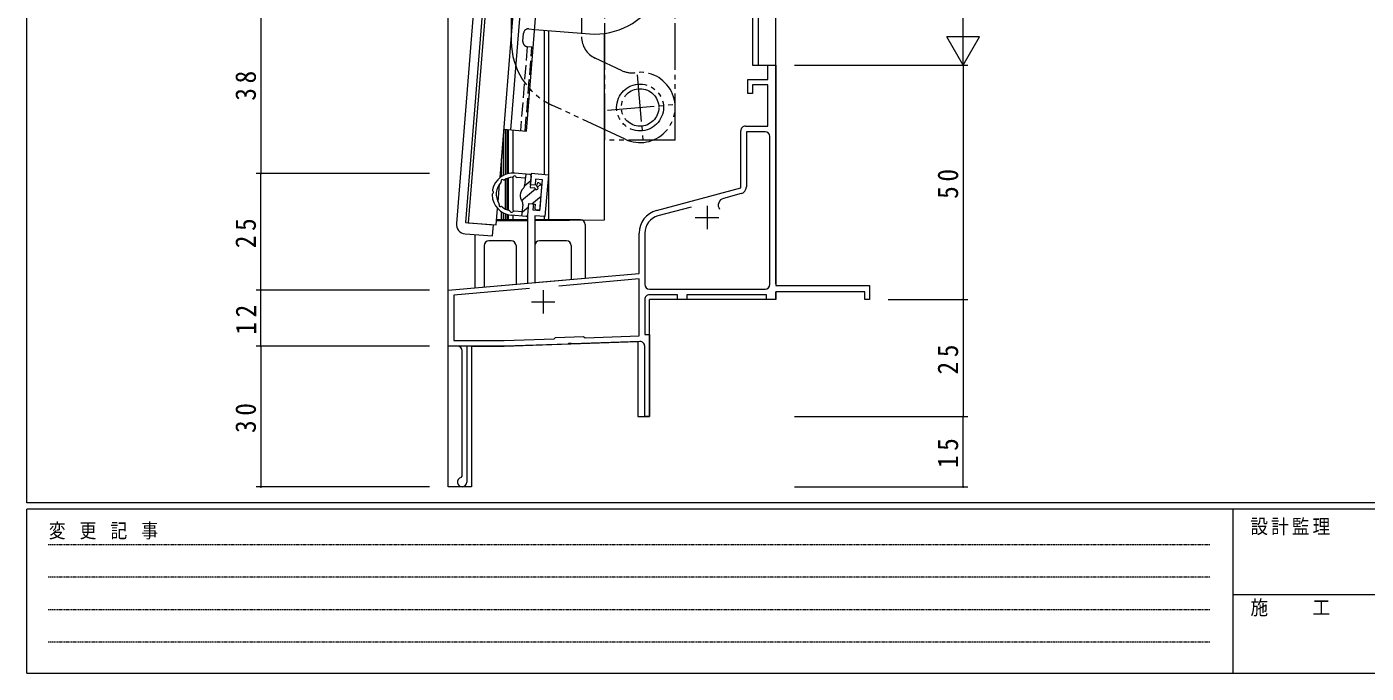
# Model space of a CAD drawing. Units: millimetres on the paper. Extents: x -397 to 397, y -282 to 282.
# Drawn here: x -393.9 to -107.8, y -282.1 to -144.1 of the extents above; entities that cross this region are included whole.
import ezdxf

# ---------------------------------------------------------------- set-up
doc = ezdxf.new("R2010")
doc.units = ezdxf.units.MM
for name, pattern in [('USER1', [0.375, 0.25, -0.125]), ('USER3', [15, 10, -1, 1, -1, 1, -1]), ('USER4', [4, 3, -1])]:
    doc.linetypes.add(name, pattern=pattern)
for name, color, linetype, lineweight in [('0-1_YKK_ZWAK', 7, 'Continuous', 18), ('0-3_YKK_11', 7, 'Continuous', 18), ('0-4_YKK_12', 2, 'Continuous', 18), ('0-6_YKK_13', 4, 'Continuous', 18), ('0-7_YKK_D', 6, 'Continuous', 18)]:
    doc.layers.add(name, color=color, linetype=linetype, lineweight=lineweight)
doc.styles.add('ＭＳ ゴシック', font='')
doc.styles.get('ＭＳ ゴシック').set_extended_font_data('MS Gothic')

msp = doc.modelspace()

# ---------------------------------------------------------------- linework, layer by layer
at = {"layer": '0-1_YKK_ZWAK'}
for p, q in [((-393.908, -245.7), (-393.908, 279.3)), ((376.092, -245.7), (-393.908, -245.7)), ((-393.908, -282.1), (-393.908, -247.1)), ((338.292, -247.1), (-393.908, -247.1)), ((-136.308, -247.1), (-136.308, -282.1)), ((-136.308, -265.299), (-7.508, -265.299)), ((-393.908, -282.1), (338.292, -282.1))]:
    msp.add_line(p, q, dxfattribs=at)
at = {"layer": '0-1_YKK_ZWAK', "linetype": 'USER1'}
for p, q in [((-389.31, -254.612), (-141.117, -254.612)), ((-389.31, -261.541), (-141.117, -261.541)), ((-389.31, -268.47), (-141.117, -268.47)), ((-389.31, -275.398), (-141.117, -275.398))]:
    msp.add_line(p, q, dxfattribs=at)
at = {"layer": '0-3_YKK_11'}
for p, q in [((-235.608, -152.283), (-233.908, -152.283)), ((-235.608, -155.283), (-235.608, -152.283)), ((-233.908, -152.283), (-233.908, -199.283)), ((-239.908, -155.283), (-235.608, -155.283)), ((-239.908, -158.283), (-239.908, -155.283)), ((-238.908, -156.483), (-238.908, -158.283)), ((-235.608, -156.483), (-238.908, -156.483)), ((-235.608, -165.283), (-235.608, -156.483)), ((-238.908, -158.283), (-239.908, -158.283)), ((-240.408, -165.283), (-235.608, -165.283)), ((-241.408, -178.473), (-241.408, -166.283)), ((-240.208, -166.483), (-240.208, -178.243)), ((-236.208, -166.483), (-240.208, -166.483)), ((-235.208, -199.083), (-235.208, -167.483)), ((-286.342, -177.808), (-286.124, -175.317)), ((-286.124, -175.317), (-282.438, -175.64)), ((-285.232, -176.6), (-285.346, -177.895)), ((-283.738, -176.731), (-285.232, -176.6)), ((-284.313, -183.305), (-283.738, -176.731)), ((-282.438, -175.64), (-283.222, -184.605)), ((-285.346, -177.895), (-286.342, -177.808)), ((-259.402, -183.295), (-241.408, -178.473)), ((-241.32, -179.692), (-245.101, -180.705)), ((-286.908, -184.283), (-286.69, -181.793)), ((-286.69, -181.793), (-285.694, -181.88)), ((-285.694, -181.88), (-285.807, -183.175)), ((-251.999, -182.554), (-259.092, -184.454)), ((-248.608, -182.283), (-248.608, -187.283)), ((-286.908, -198.796), (-286.908, -184.283)), ((-285.807, -183.175), (-284.313, -183.305)), ((-285.408, -184.414), (-285.408, -198.665)), ((-283.222, -184.605), (-285.408, -184.414)), ((-251.108, -184.783), (-246.108, -184.783)), ((-263.108, -196.714), (-263.108, -188.125)), ((-261.908, -188.125), (-261.908, -199.083)), ((-285.408, -198.665), (-263.108, -196.714)), ((-303.908, -200.283), (-286.908, -198.796)), ((-286.536, -199.968), (-302.708, -201.383)), ((-263.108, -197.918), (-280.229, -199.416)), ((-263.108, -210.077), (-263.108, -197.918)), ((-260.908, -200.083), (-236.208, -200.083)), ((-233.908, -199.283), (-213.908, -199.283)), ((-213.908, -199.283), (-213.908, -202.283)), ((-303.908, -212.283), (-303.908, -200.283)), ((-302.708, -201.383), (-302.708, -211.083)), ((-286.108, -202.783), (-281.108, -202.783)), ((-283.608, -200.283), (-283.608, -205.283)), ((-261.908, -202.283), (-261.908, -209.783)), ((-254.908, -201.283), (-260.908, -201.283)), ((-254.908, -202.283), (-254.908, -201.283)), ((-252.908, -202.283), (-254.908, -202.283)), ((-252.908, -201.283), (-252.908, -202.283)), ((-235.908, -201.283), (-252.908, -201.283)), ((-235.908, -202.283), (-235.908, -201.283)), ((-233.908, -202.283), (-235.908, -202.283)), ((-233.908, -200.683), (-233.908, -202.283)), ((-214.908, -200.683), (-233.908, -200.683)), ((-214.908, -202.283), (-214.908, -200.683)), ((-213.908, -202.283), (-214.908, -202.283)), ((-302.708, -211.083), (-291.928, -211.083)), ((-291.928, -211.083), (-281.248, -210.71)), ((-281.248, -210.71), (-280.959, -210.4)), ((-280.959, -210.4), (-274.962, -210.19)), ((-278.187, -211.684), (-278.366, -211.81)), ((-277.638, -211.665), (-278.187, -211.684)), ((-277.45, -211.778), (-277.638, -211.665)), ((-262.943, -211.272), (-277.45, -211.778)), ((-274.962, -210.19), (-274.652, -210.48)), ((-274.652, -210.48), (-263.108, -210.077)), ((-261.908, -209.783), (-260.908, -209.783)), ((-260.908, -209.783), (-260.908, -227.283)), ((-301.908, -212.283), (-303.908, -212.283)), ((-300.908, -240.018), (-300.908, -213.283)), ((-299.908, -212.283), (-299.908, -241.283)), ((-291.908, -212.283), (-299.908, -212.283)), ((-278.366, -211.81), (-291.908, -212.283)), ((-261.908, -227.283), (-261.908, -212.271)), ((-260.908, -227.283), (-261.908, -227.283)), ((-301.139, -240.31), (-300.908, -240.018))]:
    msp.add_line(p, q, dxfattribs=at)
for centre, radius, start, end in [((-240.408, -166.283), 1, 89.99998, 180.00002), ((-236.208, -167.483), 1, 0, 89.99998), ((-241.708, -178.243), 1.5, 284.99998, 0), ((-244.712, -182.154), 1.5, 105.00002, 214.01263), ((-258.108, -188.125), 5, 105.00002, 180.00002), ((-258.108, -188.125), 3.8, 105.00002, 180.00002), ((-260.908, -199.083), 1, 180.00002, 270), ((-236.208, -199.083), 1, 270, 0), ((-260.908, -202.283), 1, 89.99998, 180.00002), ((-262.908, -212.271), 1, 0, 92.00155), ((-301.908, -213.283), 1, 0, 89.99998), ((-300.908, -241.283), 1, 103.34371, 0)]:
    msp.add_arc(centre, radius, start, end, dxfattribs=at)
at = {"layer": '0-4_YKK_12'}
for p, q in [((-303.908, -242.283), (-303.908, 15.717)), ((-238.908, 15.717), (-238.908, -152.282)), ((-237.708, 15.717), (-237.708, -152.283)), ((-237.708, 15.717), (-237.708, -152.282)), ((-233.908, -198.983), (-233.908, 15.648)), ((-292.404, -96.191), (-299.604, -185.902)), ((-292.811, -176.259), (-286.424, -96.671)), ((-283.367, -144.87), (-283.367, -175.659)), ((-282.45, -144.944), (-282.45, -185.384)), ((-270.508, -185.284), (-270.508, -145.574)), ((-238.908, -152.282), (-233.908, -152.282)), ((-233.908, -166.983), (-233.908, -152.282)), ((-292.078, -175.788), (-292.078, -167.23)), ((-291.678, -175.607), (-291.678, -166.073)), ((-291.278, -175.471), (-291.278, -166.105)), ((-290.978, -175.395), (-290.978, -166.129)), ((-290.008, -175.228), (-290.008, -166.207)), ((-292.478, -176.019), (-292.478, -172.214)), ((-291.678, -182.994), (-291.678, -176.594)), ((-291.278, -183.17), (-291.278, -176.418)), ((-290.978, -183.267), (-290.978, -176.321)), ((-290.008, -183.259), (-290.008, -176.227)), ((-293.227, -181.446), (-292.923, -177.653)), ((-293.623, -186.382), (-293.339, -182.842)), ((-299.604, -185.902), (-293.623, -186.382)), ((-293.543, -185.478), (-286.908, -185.422)), ((-292.478, -185.469), (-292.478, -183.569)), ((-292.078, -185.466), (-292.078, -183.8)), ((-291.678, -185.462), (-291.678, -183.981)), ((-291.278, -185.459), (-291.278, -184.117)), ((-290.978, -185.456), (-290.978, -184.193)), ((-290.008, -185.448), (-290.008, -184.263)), ((-285.408, -185.409), (-270.508, -185.284)), ((-283.367, -184.456), (-283.367, -185.384)), ((-233.908, -202.283), (-260.908, -202.283)), ((-233.908, -202.283), (-233.908, -200.683)), ((-233.908, -202.283), (-233.908, -200.683)), ((-233.908, -202.283), (-233.908, -200.983)), ((-233.908, -202.283), (-233.908, -200.983)), ((-291.208, -212.283), (-303.908, -212.283)), ((-298.908, -212.283), (-291.908, -212.283)), ((-298.908, -212.283), (-298.908, -242.283)), ((-298.908, -212.283), (-291.908, -212.283)), ((-298.908, -212.283), (-291.908, -212.283)), ((-298.908, -242.283), (-303.908, -242.283))]:
    msp.add_line(p, q, dxfattribs=at)
at = {"layer": '0-4_YKK_12', "linetype": 'USER3'}
for p, q in [((-255.408, -168.283), (-255.408, 15.717)), ((-270.408, -168.283), (-270.408, -91.424)), ((-255.408, -168.283), (-270.408, -168.283))]:
    msp.add_line(p, q, dxfattribs=at)
at = {"layer": '0-4_YKK_12'}
for points in [[(-263.408, -211.288), (-263.408, -227.283), (-260.908, -227.283), (-260.908, -202.283)], [(-298.908, -212.283), (-291.908, -212.283), (-263.408, -211.287)]]:
    msp.add_lwpolyline(points, dxfattribs=at)
at = {"layer": '0-6_YKK_13'}
for p, q in [((-287.198, -166.333), (-281.794, -99.05)), ((-285.983, -108.745), (-290.587, -166.061)), ((-296.532, -116.425), (-302.128, -186.101)), ((-294.638, -116.577), (-300.202, -185.854)), ((-285.452, -144.603), (-273.645, -145.551)), ((-291.983, -165.948), (-287.198, -166.333)), ((-286.449, -175.59), (-289.637, -175.311)), ((-287.424, -176.408), (-289.197, -176.253)), ((-287.345, -175.512), (-287.56, -177.963)), ((-287.558, -177.941), (-286.258, -176.85)), ((-286.176, -175.915), (-286.394, -178.405)), ((-288.253, -181.135), (-285.279, -178.639)), ((-286.394, -178.405), (-285.517, -178.482)), ((-285.997, -181.853), (-284.043, -180.213)), ((-284.954, -178.01), (-284.921, -177.631)), ((-284.841, -178.272), (-284.18, -177.717)), ((-284.392, -177.464), (-283.938, -178.006)), ((-284.278, -182.907), (-283.869, -178.225)), ((-288.13, -184.477), (-287.915, -182.026)), ((-288.051, -183.577), (-286.751, -182.486)), ((-300.202, -185.854), (-294.221, -186.335)), ((-286.908, -185.284), (-293.535, -185.284)), ((-287.233, -184.556), (-290.421, -184.277)), ((-288.051, -183.581), (-289.825, -183.426)), ((-275.608, -185.284), (-285.408, -185.284)), ((-285.101, -183.136), (-284.603, -183.18)), ((-300.295, -188.255), (-294.414, -188.727)), ((-298.208, -188.422), (-298.208, -199.784)), ((-294.414, -188.727), (-294.221, -186.335)), ((-274.608, -186.284), (-274.608, -197.72)), ((-296.208, -190.784), (-296.208, -199.609)), ((-290.408, -189.784), (-295.208, -189.784)), ((-289.408, -190.784), (-289.408, -199.015)), ((-285.408, -190.784), (-285.408, -198.665)), ((-278.608, -189.784), (-284.408, -189.784)), ((-277.608, -190.784), (-277.608, -197.982)), ((-298.208, -199.784), (-274.608, -197.72))]:
    msp.add_line(p, q, dxfattribs=at)
at = {"layer": '0-6_YKK_13', "linetype": 'USER3'}
for p, q in [((-290.408, -135.333), (-290.408, -147.179)), ((-275.408, -135.333), (-275.408, -146.2)), ((-266.731, -153.432), (-272.521, -150.732)), ((-263.518, -154.31), (-262.298, -168.256)), ((-266.078, -168.08), (-281.747, -160.773)), ((-269.882, -161.893), (-255.935, -160.673))]:
    msp.add_line(p, q, dxfattribs=at)
at = {"layer": '0-6_YKK_13', "linetype": 'USER4'}
for p, q in [((-287.919, -147.214), (-287.775, -145.419)), ((-286.698, -144.503), (-285.452, -144.603)), ((-287.003, -148.291), (-288.444, -166.233)), ((-287.447, -166.313), (-286.006, -148.371)), ((-287.003, -148.291), (-286.006, -148.371))]:
    msp.add_line(p, q, dxfattribs=at)
at = {"layer": '0-6_YKK_13'}
msp.add_lwpolyline([(-286.908, -184.283), (-286.69, -181.793), (-285.296, -181.915), (-285.374, -182.811)], dxfattribs=at)
at = {"layer": '0-6_YKK_13', "linetype": 'USER3'}
for radius in [5, 4]:
    msp.add_circle((-262.908, -161.283), radius, dxfattribs=at)
at = {"layer": '0-6_YKK_13'}
for centre, radius, start, end in [((-272.444, -130.599), 15, 265.4082, 330.4082), ((-290.029, -179.794), 4.5, 85, 168.14776), ((-290.029, -179.794), 3.6, 136.93484, 213.06516), ((-292.878, -177.131), 0.3, 316.93484, 13.03848), ((-292.294, -176.996), 0.3, 64.92744, 193.03848), ((-292.039, -176.452), 0.3, 244.92744, 301.03109), ((-290.029, -179.794), 3.6, 92.95188, 121.03109), ((-290.23, -175.899), 0.3, 272.95188, 329.05552), ((-289.715, -176.208), 0.3, 25, 149.05552), ((-289.171, -175.954), 0.3, 205, 265), ((-286.475, -175.889), 0.3, 355, 85), ((-284.622, -177.657), 0.3, 40, 175), ((-294.227, -179.93), 0.3, 118.36701, 181.85224), ((-290.029, -179.794), 4.5, 181.85224, 265), ((-294.139, -178.931), 0.3, 168.14776, 231.63299), ((-294.512, -179.402), 0.3, 298.36701, 51.63299), ((-286.542, -180.099), 2, 132.16657, 217.83343), ((-288.556, -177.875), 1, 312.16657, 355), ((-285.543, -178.781), 0.3, 25, 85), ((-284.999, -178.527), 0.3, 205, 55), ((-284.655, -178.036), 0.3, 175, 235), ((-284.167, -178.199), 0.3, 355, 40), ((-293.297, -181.922), 0.3, 336.96152, 33.06516), ((-292.745, -182.157), 0.3, 156.96152, 285.07256), ((-292.589, -182.736), 0.3, 48.96891, 105.07256), ((-290.029, -179.794), 3.6, 228.96891, 257.04812), ((-288.912, -181.939), 1, 355, 37.83343), ((-285.075, -182.837), 0.3, 175, 265), ((-284.577, -182.881), 0.3, 265, 355), ((-290.903, -183.595), 0.3, 20.94448, 77.04812), ((-290.343, -183.38), 0.3, 200.94448, 325), ((-289.851, -183.724), 0.3, 85, 145), ((-287.207, -184.257), 0.3, 265, 355), ((-275.608, -186.284), 1, 0, 90), ((-300.135, -186.261), 2, 175.4082, 265.4082), ((-295.208, -190.784), 1, 90, 180), ((-290.408, -190.784), 1, 0, 90), ((-284.408, -190.784), 1, 90, 180), ((-278.608, -190.784), 1, 0, 90)]:
    msp.add_arc(centre, radius, start, end, dxfattribs=at)
at = {"layer": '0-6_YKK_13', "linetype": 'USER4'}
for centre, start, end in [((-286.778, -145.5), 85.4082, 175.4082), ((-286.923, -147.294), 175.4082, 265.4082)]:
    msp.add_arc(centre, 1, start, end, dxfattribs=at)
at = {"layer": '0-6_YKK_13', "linetype": 'USER3'}
for centre, radius, start, end in [((-275.408, -147.179), 15, 180, 245), ((-270.408, -146.2), 5, 180, 245), ((-264.618, -148.9), 5, 245, 277.85988), ((-262.908, -161.283), 7.5, 245, 97.85988)]:
    msp.add_arc(centre, radius, start, end, dxfattribs=at)
at = {"layer": '0-7_YKK_D'}
for p, q in [((-193.908, -145.283), (-193.908, 200.717)), ((-343.908, -137.283), (-343.908, -175.359)), ((-193.908, -152.283), (-193.908, -140.159)), ((-190.408, -146.221), (-197.408, -146.221)), ((-193.908, -152.283), (-197.408, -146.221)), ((-193.908, -152.283), (-190.408, -146.221)), ((-229.908, -152.283), (-192.908, -152.283)), ((-216.609, -152.283), (-192.908, -152.283)), ((-193.908, -152.283), (-193.908, -202.283)), ((-307.908, -175.359), (-344.908, -175.359)), ((-307.908, -175.359), (-344.908, -175.359)), ((-343.908, -200.283), (-343.908, -175.359)), ((-307.908, -200.283), (-344.908, -200.283)), ((-307.908, -200.283), (-344.908, -200.283)), ((-343.908, -212.283), (-343.908, -200.283)), ((-209.908, -202.283), (-192.908, -202.283)), ((-209.908, -202.283), (-192.908, -202.283)), ((-193.908, -202.283), (-193.908, -227.283)), ((-307.908, -212.283), (-344.908, -212.283)), ((-307.908, -212.283), (-344.908, -212.283)), ((-343.908, -212.283), (-343.908, -242.283)), ((-229.908, -227.283), (-192.908, -227.283)), ((-193.908, -242.283), (-193.908, -227.283)), ((-307.908, -242.283), (-344.908, -242.283)), ((-229.908, -242.283), (-192.908, -242.283))]:
    msp.add_line(p, q, dxfattribs=at)
for centre, start, end in [((-343.908, -175.359), 90, 270), ((-343.908, -175.359), 90, 270), ((-343.908, -175.359), 270, 90), ((-343.908, -175.359), 270, 90), ((-343.908, -200.283), 90, 270), ((-343.908, -200.283), 90, 270), ((-343.908, -200.283), 270, 90), ((-343.908, -200.283), 270, 90), ((-193.908, -202.283), 90, 270), ((-193.908, -202.283), 90, 270), ((-193.908, -202.283), 270, 90), ((-193.908, -202.283), 270, 90), ((-343.908, -212.283), 90, 270), ((-343.908, -212.283), 90, 270), ((-343.908, -212.283), 270, 90), ((-343.908, -212.283), 270, 90), ((-193.908, -227.283), 90, 270), ((-193.908, -227.283), 90, 270), ((-193.908, -227.283), 270, 90), ((-193.908, -227.283), 270, 90), ((-343.908, -242.283), 90, 270), ((-343.908, -242.283), 270, 90), ((-193.908, -242.283), 90, 270), ((-193.908, -242.283), 270, 90)]:
    msp.add_arc(centre, 0.106, start, end, dxfattribs=at)

# ---------------------------------------------------------------- texts
at = {"layer": '0-1_YKK_ZWAK', "char_height": 3.079, "attachment_point": 7, "style": 'ＭＳ ゴシック'}
for s, insert in [('\\T1.17;\\W0.9;設計監理', (-132.539, -252.633)), ('\\T1.23;\\W0.85;変\\~更\\~記\\~事', (-389.194, -253.547)), ('\\T1.17;\\W0.9;施\u3000\u3000工', (-132.539, -269.954))]:
    msp.add_mtext(s, dxfattribs=dict(at, insert=insert))
at = {"layer": '0-7_YKK_D', "color": 7, "char_height": 4.399, "attachment_point": 7, "rotation": 90, "style": 'ＭＳ ゴシック'}
for s, insert in [('\\T1.37;\\W0.9;38', (-344.908, -159.841)), ('\\T1.37;\\W0.9;50', (-194.908, -180.803)), ('\\T1.37;\\W0.9;25', (-344.908, -191.341)), ('\\T1.37;\\W0.9;12', (-344.908, -209.803)), ('\\T1.37;\\W0.9;25', (-194.908, -218.303)), ('\\T1.37;\\W0.9;30', (-344.908, -230.803)), ('\\T1.37;\\W0.9;15', (-194.908, -238.303))]:
    msp.add_mtext(s, dxfattribs=dict(at, insert=insert))

doc.saveas('drawing.dxf')
